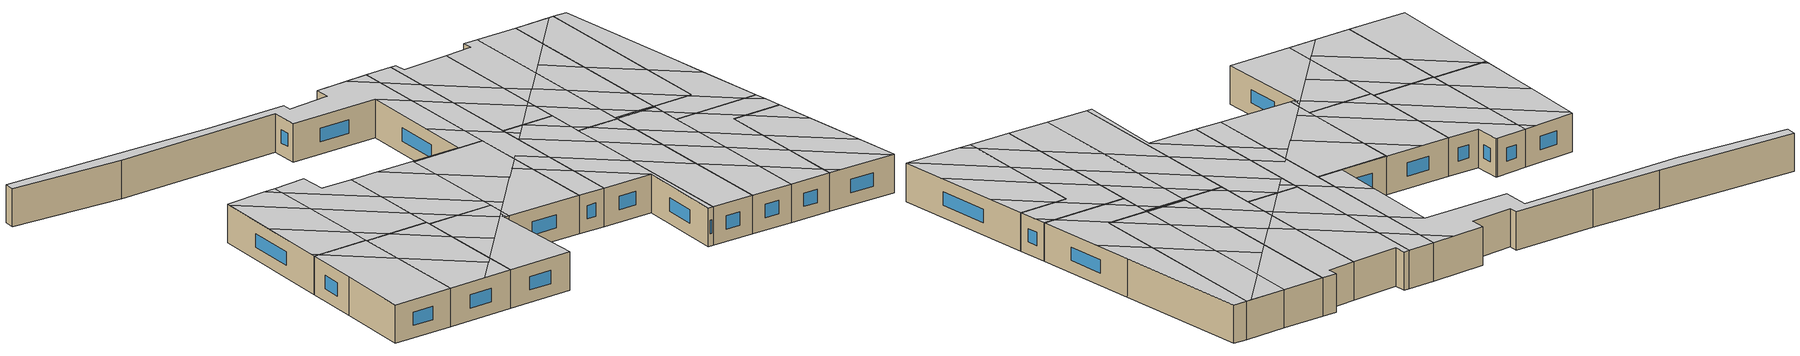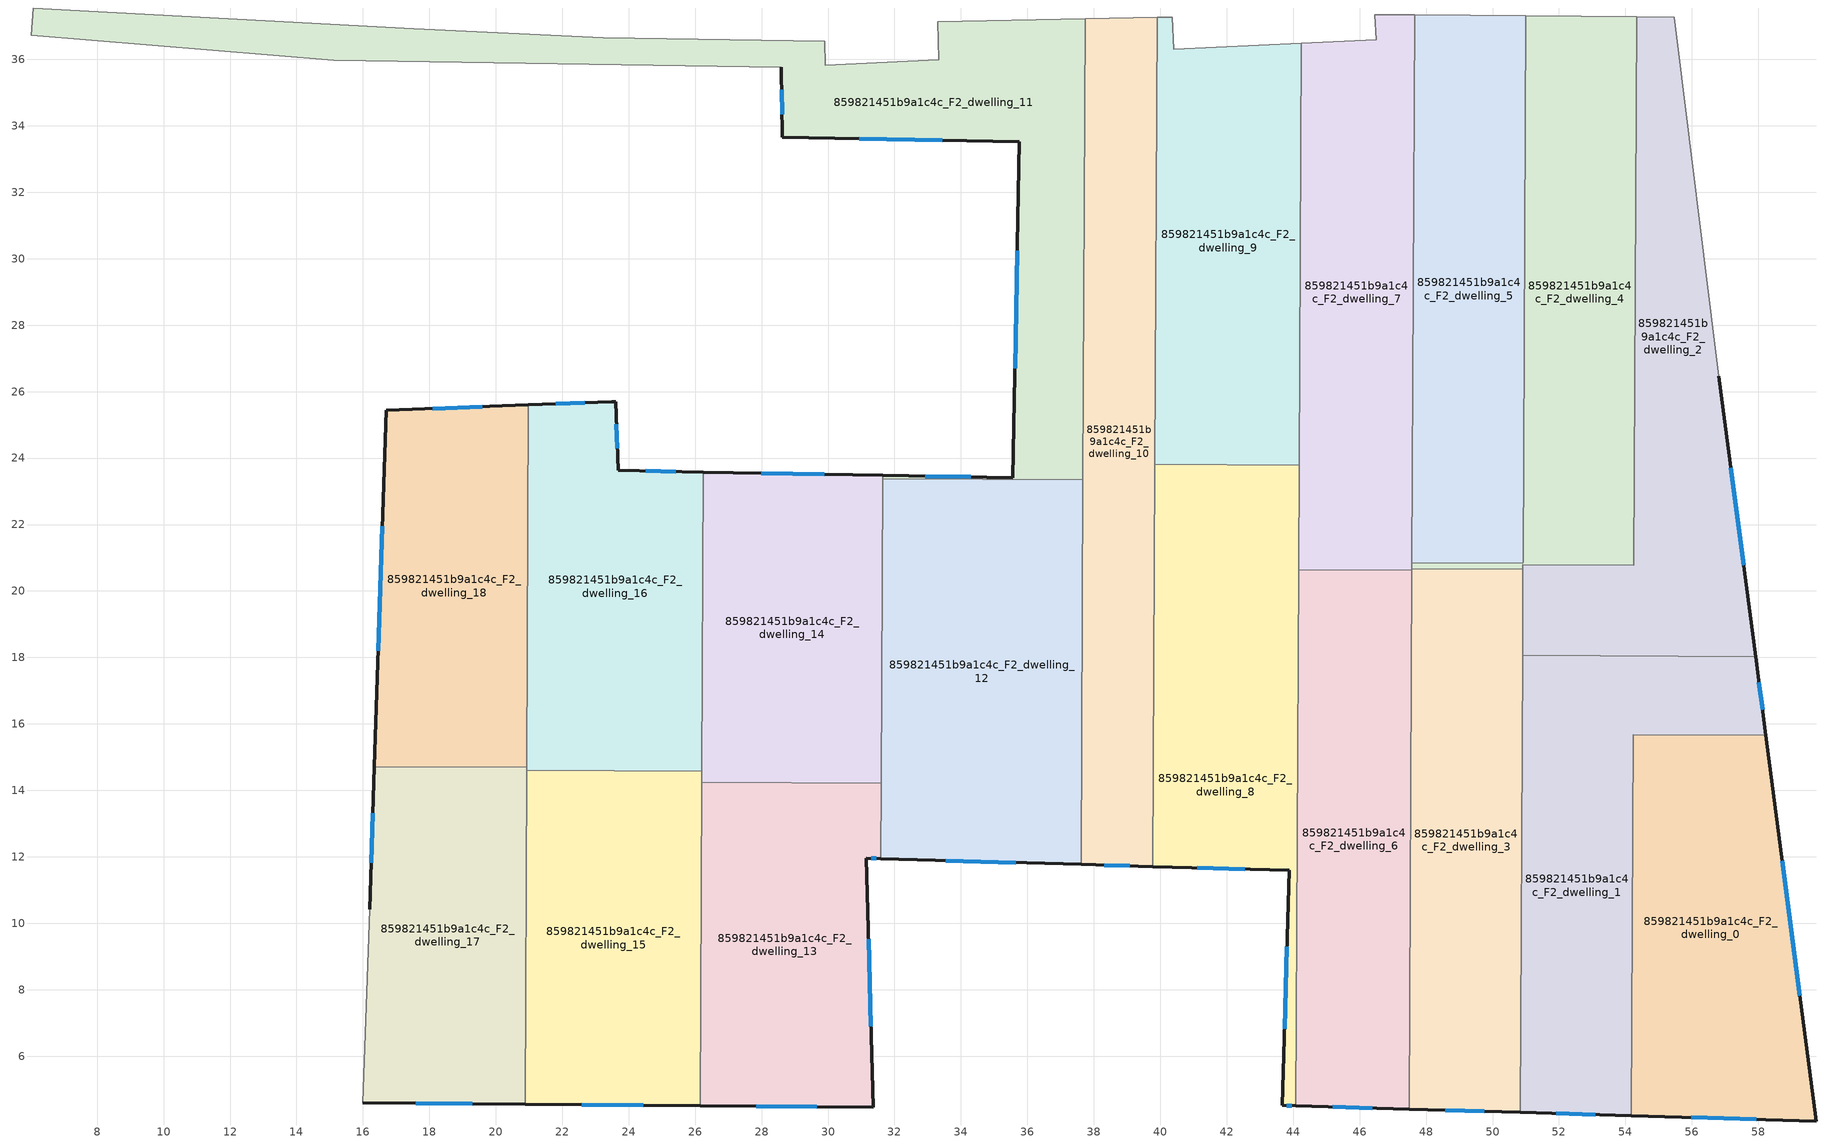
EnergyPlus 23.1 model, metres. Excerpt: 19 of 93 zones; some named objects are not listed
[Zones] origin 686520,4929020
859821451b9a1c4c_F2_dwelling_0
 floor to 859821451b9a1c4c_F1_dwelling_0 (EU_floor_Construction): 58.23,15.65 59.74,4.05 54.17,4.21 54.23,15.67 z6
 wall outside (EU_wall_Construction): 54.17,4.21 59.74,4.05 58.23,15.65 z6:9
 wall to 859821451b9a1c4c_F2_dwelling_1 (EU_wall_Construction): 58.23,15.65 54.23,15.67 54.17,4.21 z6:9
 window (EU_Window_Construction): 59.25,7.82 58.72,11.88 / 55.99,4.16 57.93,4.1 z6.98:8.02
 ceiling to 859821451b9a1c4c_F3_dwelling_12 (EU_floor_Construction): 59.28,7.57 58.64,12.5 55.19,15.67 54.23,15.67 54.21,12.23 z9
 ceiling to 859821451b9a1c4c_F3_dwelling_11 (EU_floor_Construction): 58.64,12.5 58.23,15.65 55.19,15.67 z9
 ceiling to 859821451b9a1c4c_F3_dwelling_13 (EU_floor_Construction): 59.74,4.05 59.28,7.57 54.21,12.23 54.2,9.02 59.6,4.05 z9
 ceiling to 859821451b9a1c4c_F3_dwelling_14 (EU_floor_Construction): 59.6,4.05 54.2,9.02 54.18,5.02 55.08,4.18 55.24,4.18 z9
 ceiling adiabatic (EU_roof_Construction): 55.24,4.18 55.08,4.18 54.18,5.02 54.17,4.21 z9
859821451b9a1c4c_F2_dwelling_1
 floor to 859821451b9a1c4c_F1_dwelling_1 (EU_floor_Construction): 57.92,18.03 58.23,15.65 54.23,15.67 54.17,4.21 50.84,4.31 50.9,18.06 z6
 wall outside (EU_wall_Construction): 50.84,4.31 54.17,4.21 / 58.23,15.65 57.92,18.03 z6:9
 wall to 859821451b9a1c4c_F2_dwelling_2 (EU_wall_Construction): 57.92,18.03 50.9,18.06 z6:9
 wall to 859821451b9a1c4c_F2_dwelling_3 (EU_wall_Construction): 50.9,18.06 50.84,4.31 z6:9
 window (EU_Window_Construction): 51.92,4.28 53.09,4.24 / 58.13,16.42 58.02,17.25 z6.98:8.02
 ceiling to 859821451b9a1c4c_F3_dwelling_14 (EU_floor_Construction): 54.18,5.02 54.2,9.02 50.87,12.07 50.86,8.07 z9
 ceiling to 859821451b9a1c4c_F3_dwelling_12 (EU_floor_Construction): 54.21,12.23 54.23,15.67 55.19,15.67 52.6,18.05 50.9,18.06 50.89,15.28 z9
 ceiling to 859821451b9a1c4c_F3_dwelling_15 (EU_floor_Construction): 54.17,4.21 54.18,5.02 50.86,8.07 50.84,4.31 z9
 ceiling to 859821451b9a1c4c_F3_dwelling_13 (EU_floor_Construction): 54.2,9.02 54.21,12.23 50.89,15.28 50.87,12.07 z9
 ceiling to 859821451b9a1c4c_F3_dwelling_10 (EU_floor_Construction): 58.05,17.03 57.92,18.03 56.96,18.03 z9
 ceiling to 859821451b9a1c4c_F3_dwelling_11 (EU_floor_Construction): 58.23,15.65 58.05,17.03 56.96,18.03 52.6,18.05 55.19,15.67 z9
859821451b9a1c4c_F2_dwelling_10
 floor to 859821451b9a1c4c_F1_dwelling_10 (EU_floor_Construction): 39.9,37.26 39.78,11.71 37.62,11.77 37.74,37.22 z6
 wall outside (EU_wall_Construction): 37.62,11.77 39.78,11.71 z6:9
 wall adiabatic (EU_wall_Construction): 39.9,37.26 37.74,37.22 z6:9
 wall to 859821451b9a1c4c_F2_dwelling_9 (EU_wall_Construction): 39.84,23.81 39.9,37.26 z6:9
 wall to 859821451b9a1c4c_F2_dwelling_11 (EU_wall_Construction): 37.74,37.22 37.67,23.35 z6:9
 wall to 859821451b9a1c4c_F2_dwelling_12 (EU_wall_Construction): 37.67,23.35 37.62,11.77 z6:9
 wall to 859821451b9a1c4c_F2_dwelling_8 (EU_wall_Construction): 39.78,11.71 39.84,23.81 z6:9
 window (EU_Window_Construction): 38.32,11.75 39.07,11.73 z6.98:8.02
 ceiling to 859821451b9a1c4c_F3_dwelling_0 (EU_floor_Construction): 39.88,33.57 39.9,37.26 37.74,37.22 37.73,35.55 z9
 ceiling to 859821451b9a1c4c_F3_dwelling_1 (EU_floor_Construction): 39.87,29.75 39.88,33.57 37.73,35.55 37.71,31.73 z9
 ceiling to 859821451b9a1c4c_F3_dwelling_16 (EU_floor_Construction): 39.78,11.71 39.79,15.34 37.64,17.31 37.62,11.77 z9
 ceiling to 859821451b9a1c4c_F3_dwelling_2 (EU_floor_Construction): 39.83,23.48 39.87,29.75 37.71,31.73 37.68,25.46 z9
 ceiling to 859821451b9a1c4c_F3_dwelling_15 (EU_floor_Construction): 39.79,15.34 39.81,18.22 37.99,19.89 37.65,19.52 37.64,17.31 z9
 ceiling adiabatic (EU_roof_Construction): 39.81,18.22 39.83,23.48 37.68,25.46 37.65,19.52 37.99,19.89 z9
859821451b9a1c4c_F2_dwelling_11
 floor to 859821451b9a1c4c_F1_dwelling_11 (EU_floor_Construction): 37.74,37.22 37.67,23.35 31.64,23.38 31.64,23.48 35.57,23.41 35.76,33.53 28.63,33.66 28.6,35.77 15.13,35.97 6.02,36.73 6.08,37.55 17.53,36.93 23.24,36.66 29.9,36.54 29.92,35.83 33.34,35.99 33.3,37.13 z6
 wall outside (EU_wall_Construction): 28.6,35.77 28.63,33.66 35.76,33.53 35.57,23.41 31.64,23.48 z6:9
 wall adiabatic (EU_wall_Construction): 37.74,37.22 33.3,37.13 33.34,35.99 29.92,35.83 29.9,36.54 23.24,36.66 17.53,36.93 6.08,37.55 6.02,36.73 15.13,35.97 28.6,35.77 z6:9
 wall to 859821451b9a1c4c_F2_dwelling_12 (EU_wall_Construction): 31.64,23.38 37.67,23.35 z6:9
 wall to 859821451b9a1c4c_F2_dwelling_14 (EU_wall_Construction): 31.64,23.48 31.64,23.38 z6:9
 window (EU_Window_Construction): 34.29,23.43 32.92,23.46 / 35.69,30.24 35.63,26.7 / 30.94,33.61 33.44,33.57 / 28.61,35.08 28.62,34.34 z6.98:8.02
 ceiling to 859821451b9a1c4c_F3_dwelling_1 (EU_floor_Construction): 37.71,31.73 37.73,35.55 35.95,37.19 33.3,37.13 33.34,35.99 29.92,35.83 29.9,36.54 23.24,36.66 17.53,36.93 6.08,37.55 6.02,36.73 15.13,35.97 28.6,35.77 28.63,33.66 35.76,33.53 z9
 ceiling to 859821451b9a1c4c_F3_dwelling_3 (EU_floor_Construction): 37.67,23.35 37.68,25.46 35.64,27.34 35.57,23.41 31.64,23.48 31.64,23.38 z9
 ceiling to 859821451b9a1c4c_F3_dwelling_0 (EU_floor_Construction): 37.73,35.55 37.74,37.22 35.95,37.19 z9
 ceiling to 859821451b9a1c4c_F3_dwelling_2 (EU_floor_Construction): 37.68,25.46 37.71,31.73 35.76,33.53 35.64,27.34 z9
859821451b9a1c4c_F2_dwelling_12
 floor to 859821451b9a1c4c_F1_dwelling_12 (EU_floor_Construction): 37.67,23.35 37.62,11.77 31.59,11.94 31.64,23.38 z6
 wall outside (EU_wall_Construction): 31.59,11.94 37.62,11.77 z6:9
 wall to 859821451b9a1c4c_F2_dwelling_14 (EU_wall_Construction): 31.64,23.38 31.6,14.21 z6:9
 wall to 859821451b9a1c4c_F2_dwelling_13 (EU_wall_Construction): 31.6,14.21 31.59,11.94 z6:9
 window (EU_Window_Construction): 33.55,11.89 35.66,11.83 z6.98:8.02
 ceiling to 859821451b9a1c4c_F3_dwelling_3 (EU_floor_Construction): 35.5,17.18 37.65,19.52 37.67,23.35 31.64,23.38 31.63,20.73 z9
 ceiling to 859821451b9a1c4c_F3_dwelling_16 (EU_floor_Construction): 37.62,11.77 37.64,17.31 36.55,18.32 31.59,12.93 31.59,11.94 z9
 ceiling to 859821451b9a1c4c_F3_dwelling_5 (EU_floor_Construction): 31.59,12.93 32.62,14.05 31.6,14.98 z9
 ceiling to 859821451b9a1c4c_F3_dwelling_15 (EU_floor_Construction): 37.64,17.31 37.65,19.52 36.55,18.32 z9
 ceiling to 859821451b9a1c4c_F3_dwelling_4 (EU_floor_Construction): 32.62,14.05 35.5,17.18 31.63,20.73 31.6,14.98 z9
859821451b9a1c4c_F2_dwelling_13
 floor to 859821451b9a1c4c_F1_dwelling_13 (EU_floor_Construction): 31.6,14.21 31.59,11.94 31.16,11.96 31.36,4.46 26.15,4.5 26.19,14.24 z6
 wall outside (EU_wall_Construction): 26.15,4.5 31.36,4.46 31.16,11.96 31.59,11.94 z6:9
 wall to 859821451b9a1c4c_F2_dwelling_14 (EU_wall_Construction): 31.6,14.21 26.19,14.24 z6:9
 wall to 859821451b9a1c4c_F2_dwelling_15 (EU_wall_Construction): 26.19,14.24 26.15,4.5 z6:9
 window (EU_Window_Construction): 31.29,6.9 31.22,9.52 / 27.84,4.49 29.66,4.47 / 31.3,11.95 31.45,11.95 z6.98:8.02
 ceiling to 859821451b9a1c4c_F3_dwelling_17 (EU_floor_Construction): 31.36,4.46 31.16,11.96 31.31,11.95 31.3,12.1 31.05,12.11 31.3,12.38 31.29,12.6 26.16,7.01 26.15,4.51 z9
 ceiling to 859821451b9a1c4c_F3_dwelling_6 (EU_floor_Construction): 28.42,9.48 30.91,12.18 28.69,14.22 26.19,14.24 26.18,11.53 z9
 ceiling to 859821451b9a1c4c_F3_dwelling_16 (EU_floor_Construction): 31.59,11.94 31.59,12.93 31.29,12.6 31.3,12.38 31.05,12.11 31.3,12.1 31.31,11.95 z9
 ceiling to 859821451b9a1c4c_F3_dwelling_7 (EU_floor_Construction): 26.16,7.01 28.42,9.48 26.18,11.53 z9
 ceiling to 859821451b9a1c4c_F3_dwelling_5 (EU_floor_Construction): 30.91,12.18 31.59,12.93 31.6,14.21 28.69,14.22 z9
859821451b9a1c4c_F2_dwelling_14
 floor to 859821451b9a1c4c_F1_dwelling_14 (EU_floor_Construction): 31.64,23.48 31.6,14.21 26.19,14.24 26.24,23.58 z6
 wall outside (EU_wall_Construction): 31.64,23.48 26.24,23.58 z6:9
 wall to 859821451b9a1c4c_F2_dwelling_16 (EU_wall_Construction): 26.24,23.58 26.2,14.57 z6:9
 wall to 859821451b9a1c4c_F2_dwelling_15 (EU_wall_Construction): 26.2,14.57 26.19,14.24 z6:9
 window (EU_Window_Construction): 29.89,23.51 28,23.55 z6.98:8.02
 ceiling to 859821451b9a1c4c_F3_dwelling_4 (EU_floor_Construction): 31.6,14.98 31.63,20.73 28.57,23.54 26.24,23.58 26.22,19.92 z9
 ceiling to 859821451b9a1c4c_F3_dwelling_3 (EU_floor_Construction): 31.63,20.73 31.64,23.48 28.57,23.54 z9
 ceiling to 859821451b9a1c4c_F3_dwelling_6 (EU_floor_Construction): 28.69,14.22 26.21,16.51 26.19,14.24 z9
 ceiling to 859821451b9a1c4c_F3_dwelling_5 (EU_floor_Construction): 31.6,14.21 31.6,14.98 26.22,19.92 26.21,16.51 28.69,14.22 z9
859821451b9a1c4c_F2_dwelling_15
 floor to 859821451b9a1c4c_F1_dwelling_15 (EU_floor_Construction): 26.2,14.57 26.15,4.5 20.88,4.55 20.93,14.6 z6
 wall outside (EU_wall_Construction): 20.88,4.55 26.15,4.5 z6:9
 wall to 859821451b9a1c4c_F2_dwelling_16 (EU_wall_Construction): 26.2,14.57 20.93,14.6 z6:9
 wall to 859821451b9a1c4c_F2_dwelling_17 (EU_wall_Construction): 20.93,14.6 20.88,4.55 z6:9
 window (EU_Window_Construction): 22.59,4.54 24.43,4.52 z6.98:8.02
 ceiling to 859821451b9a1c4c_F3_dwelling_7 (EU_floor_Construction): 25.69,6.5 26.16,7.01 26.18,11.53 22.86,14.59 20.93,14.6 20.91,10.89 z9
 ceiling to 859821451b9a1c4c_F3_dwelling_17 (EU_floor_Construction): 26.15,4.51 26.16,7.01 23.87,4.53 z9
 ceiling to 859821451b9a1c4c_F3_dwelling_6 (EU_floor_Construction): 26.18,11.53 26.2,14.57 22.86,14.59 z9
 ceiling to 859821451b9a1c4c_F3_dwelling_8 (EU_floor_Construction): 23.87,4.53 25.69,6.5 20.91,10.89 20.88,4.55 z9
859821451b9a1c4c_F2_dwelling_16
 floor to 859821451b9a1c4c_F1_dwelling_16 (EU_floor_Construction): 26.24,23.58 26.2,14.57 20.93,14.6 20.98,25.6 23.49,25.69 23.61,25.7 23.69,23.63 z6
 wall outside (EU_wall_Construction): 26.24,23.58 23.69,23.63 23.61,25.7 23.49,25.69 20.98,25.6 z6:9
 wall to 859821451b9a1c4c_F2_dwelling_18 (EU_wall_Construction): 20.98,25.6 20.93,14.69 z6:9
 wall to 859821451b9a1c4c_F2_dwelling_17 (EU_wall_Construction): 20.93,14.69 20.93,14.6 z6:9
 window (EU_Window_Construction): 23.66,24.3 23.63,25.02 / 25.41,23.6 24.52,23.61 / 22.68,25.66 21.8,25.63 z6.98:8.02
 ceiling to 859821451b9a1c4c_F3_dwelling_6 (EU_floor_Construction): 26.2,14.57 26.21,16.51 20.96,21.32 20.94,16.35 22.86,14.59 z9
 ceiling to 859821451b9a1c4c_F3_dwelling_5 (EU_floor_Construction): 26.21,16.51 26.22,19.92 20.98,24.74 20.96,21.32 z9
 ceiling to 859821451b9a1c4c_F3_dwelling_7 (EU_floor_Construction): 22.86,14.59 20.94,16.35 20.93,14.6 z9
 ceiling to 859821451b9a1c4c_F3_dwelling_4 (EU_floor_Construction): 26.22,19.92 26.24,23.58 23.69,23.63 23.61,25.7 20.98,25.6 20.98,24.74 z9
859821451b9a1c4c_F2_dwelling_17
 floor to 859821451b9a1c4c_F1_dwelling_17 (EU_floor_Construction): 20.93,14.69 20.88,4.55 16,4.6 16.21,10.42 16.35,14.71 z6
 wall outside (EU_wall_Construction): 16.35,14.71 16.21,10.42 / 16,4.6 20.88,4.55 z6:9
 wall adiabatic (EU_wall_Construction): 16.21,10.42 16,4.6 z6:9
 wall to 859821451b9a1c4c_F2_dwelling_18 (EU_wall_Construction): 20.93,14.69 16.35,14.71 z6:9
 window (EU_Window_Construction): 16.3,13.32 16.25,11.81 / 17.58,4.58 19.29,4.57 z6.98:8.02
 ceiling to 859821451b9a1c4c_F3_dwelling_8 (EU_floor_Construction): 20.88,4.55 20.91,10.89 16.75,14.71 16.35,14.71 16.21,10.42 16,4.6 z9
 ceiling to 859821451b9a1c4c_F3_dwelling_7 (EU_floor_Construction): 20.91,10.89 20.93,14.69 16.75,14.71 z9
859821451b9a1c4c_F2_dwelling_18
 floor to 859821451b9a1c4c_F1_dwelling_18 (EU_floor_Construction): 20.98,25.6 20.93,14.69 16.35,14.71 16.71,25.44 z6
 wall outside (EU_wall_Construction): 20.98,25.6 16.71,25.44 16.35,14.71 z6:9
 window (EU_Window_Construction): 16.59,21.95 16.47,18.2 / 19.59,25.55 18.1,25.49 z6.98:8.02
 ceiling to 859821451b9a1c4c_F3_dwelling_6 (EU_floor_Construction): 20.94,16.35 20.96,21.32 16.7,25.24 16.54,20.39 z9
 ceiling to 859821451b9a1c4c_F3_dwelling_4 (EU_floor_Construction): 20.98,24.74 20.98,25.6 20.08,25.56 z9
 ceiling to 859821451b9a1c4c_F3_dwelling_8 (EU_floor_Construction): 16.75,14.71 16.36,15.07 16.35,14.71 z9
 ceiling to 859821451b9a1c4c_F3_dwelling_7 (EU_floor_Construction): 20.93,14.69 20.94,16.35 16.54,20.39 16.36,15.07 16.75,14.71 z9
 ceiling to 859821451b9a1c4c_F3_dwelling_5 (EU_floor_Construction): 20.96,21.32 20.98,24.74 20.08,25.56 16.71,25.44 16.7,25.24 z9
859821451b9a1c4c_F2_dwelling_2
 floor to 859821451b9a1c4c_F1_dwelling_2 (EU_floor_Construction): 55.47,37.27 56.82,26.46 57.92,18.03 50.9,18.06 50.92,20.79 54.25,20.77 54.33,37.28 z6
 wall outside (EU_wall_Construction): 57.92,18.03 56.82,26.46 z6:9
 wall to 859821451b9a1c4c_F2_dwelling_4 (EU_wall_Construction): 54.33,37.28 54.25,20.84 54.25,20.79 54.25,20.77 50.92,20.79 50.92,20.66 z6:9
 wall adiabatic (EU_wall_Construction): 56.82,26.46 55.47,37.27 54.33,37.28 z6:9
 wall to 859821451b9a1c4c_F2_dwelling_3 (EU_wall_Construction): 50.92,20.66 50.9,18.06 z6:9
 window (EU_Window_Construction): 57.56,20.77 57.17,23.72 z6.98:8.02
 ceiling to 859821451b9a1c4c_F3_dwelling_9 (EU_floor_Construction): 57.23,23.32 56.82,26.46 55.47,37.27 54.33,37.28 54.28,26.03 z9
 ceiling to 859821451b9a1c4c_F3_dwelling_10 (EU_floor_Construction): 57.92,18.03 57.23,23.32 54.28,26.03 54.26,20.84 54.25,20.8 54.25,20.77 53.98,20.77 56.96,18.03 z9
 ceiling to 859821451b9a1c4c_F3_dwelling_11 (EU_floor_Construction): 56.96,18.03 53.98,20.77 50.92,20.79 50.92,20.66 50.91,19.6 52.6,18.05 z9
 ceiling to 859821451b9a1c4c_F3_dwelling_12 (EU_floor_Construction): 52.6,18.05 50.91,19.6 50.9,18.06 z9
859821451b9a1c4c_F2_dwelling_3
 floor to 859821451b9a1c4c_F1_dwelling_3 (EU_floor_Construction): 50.92,20.66 50.84,4.31 47.49,4.41 47.57,20.67 z6
 wall outside (EU_wall_Construction): 47.49,4.41 50.84,4.31 z6:9
 wall to 859821451b9a1c4c_F2_dwelling_4 (EU_wall_Construction): 50.92,20.66 47.57,20.67 z6:9
 wall to 859821451b9a1c4c_F2_dwelling_6 (EU_wall_Construction): 47.57,20.63 47.49,4.41 z6:9
 wall to 859821451b9a1c4c_F2_dwelling_7 (EU_wall_Construction): 47.57,20.67 47.57,20.63 z6:9
 window (EU_Window_Construction): 48.58,4.37 49.75,4.34 z6.98:8.02
 ceiling to 859821451b9a1c4c_F3_dwelling_15 (EU_floor_Construction): 50.84,4.31 50.86,8.07 47.53,11.13 47.49,4.41 z9
 ceiling to 859821451b9a1c4c_F3_dwelling_13 (EU_floor_Construction): 50.87,12.07 50.89,15.28 47.56,18.34 47.54,15.13 z9
 ceiling to 859821451b9a1c4c_F3_dwelling_14 (EU_floor_Construction): 50.86,8.07 50.87,12.07 47.54,15.13 47.53,11.13 z9
 ceiling to 859821451b9a1c4c_F3_dwelling_11 (EU_floor_Construction): 50.91,19.6 50.92,20.66 49.75,20.66 z9
 ceiling to 859821451b9a1c4c_F3_dwelling_12 (EU_floor_Construction): 50.89,15.28 50.91,19.6 49.75,20.66 47.57,20.67 47.56,18.34 z9
859821451b9a1c4c_F2_dwelling_4
 floor to 859821451b9a1c4c_F1_dwelling_4 (EU_floor_Construction): 54.33,37.28 54.26,20.84 54.25,20.79 54.25,20.77 50.92,20.79 50.92,20.66 47.57,20.67 47.57,20.85 50.92,20.83 50.92,20.86 51,37.31 z6
 wall to 859821451b9a1c4c_F2_dwelling_5 (EU_wall_Construction): 51,37.31 50.92,20.86 50.92,20.83 47.57,20.85 z6:9
 wall adiabatic (EU_wall_Construction): 54.33,37.28 51,37.31 z6:9
 wall to 859821451b9a1c4c_F2_dwelling_7 (EU_wall_Construction): 47.57,20.85 47.57,20.67 z6:9
 ceiling to 859821451b9a1c4c_F3_dwelling_10 (EU_floor_Construction): 54.25,20.77 54.25,20.79 54.26,20.84 54.28,26.03 50.96,29.08 50.93,23.57 53.98,20.77 z9
 ceiling to 859821451b9a1c4c_F3_dwelling_9 (EU_floor_Construction): 54.28,26.03 54.33,37.28 53.98,37.29 50.98,34.03 50.96,29.08 z9
 ceiling to 859821451b9a1c4c_F3_dwelling_11 (EU_floor_Construction): 53.98,20.77 50.93,23.57 50.92,20.86 50.92,20.83 49.56,20.84 49.75,20.66 50.92,20.66 50.92,20.79 z9
 ceiling to 859821451b9a1c4c_F3_dwelling_0 (EU_floor_Construction): 50.98,34.03 53.98,37.29 51,37.31 z9
 ceiling to 859821451b9a1c4c_F3_dwelling_12 (EU_floor_Construction): 49.75,20.66 49.56,20.84 47.57,20.85 47.57,20.83 47.57,20.67 z9
859821451b9a1c4c_F2_dwelling_5
 floor to 859821451b9a1c4c_F1_dwelling_5 (EU_floor_Construction): 51,37.31 50.92,20.83 47.57,20.85 47.65,37.34 z6
 wall adiabatic (EU_wall_Construction): 51,37.31 47.65,37.34 z6:9
 wall to 859821451b9a1c4c_F2_dwelling_7 (EU_wall_Construction): 47.65,37.34 47.57,20.85 z6:9
 ceiling to 859821451b9a1c4c_F3_dwelling_11 (EU_floor_Construction): 50.92,20.83 50.93,23.57 47.6,26.63 47.58,22.66 49.56,20.84 z9
 ceiling to 859821451b9a1c4c_F3_dwelling_0 (EU_floor_Construction): 47.62,30.37 50.98,34.03 51,37.31 47.65,37.34 z9
 ceiling to 859821451b9a1c4c_F3_dwelling_10 (EU_floor_Construction): 50.93,23.57 50.96,29.08 48.51,31.33 47.62,30.37 47.6,26.63 z9
 ceiling to 859821451b9a1c4c_F3_dwelling_9 (EU_floor_Construction): 50.96,29.08 50.98,34.03 48.51,31.33 z9
 ceiling to 859821451b9a1c4c_F3_dwelling_12 (EU_floor_Construction): 49.56,20.84 47.58,22.66 47.57,20.85 z9
859821451b9a1c4c_F2_dwelling_6
 floor to 859821451b9a1c4c_F1_dwelling_6 (EU_floor_Construction): 47.57,20.63 47.49,4.41 44.08,4.5 44.16,20.64 z6
 wall outside (EU_wall_Construction): 44.08,4.5 47.49,4.41 z6:9
 wall to 859821451b9a1c4c_F2_dwelling_8 (EU_wall_Construction): 44.16,20.64 44.08,4.5 z6:9
 wall to 859821451b9a1c4c_F2_dwelling_7 (EU_wall_Construction): 47.57,20.63 44.16,20.64 z6:9
 window (EU_Window_Construction): 45.19,4.47 46.38,4.44 z6.98:8.02
 ceiling to 859821451b9a1c4c_F3_dwelling_15 (EU_floor_Construction): 47.49,4.41 47.52,11.13 44.13,14.25 44.09,4.51 z9
 ceiling to 859821451b9a1c4c_F3_dwelling_14 (EU_floor_Construction): 47.52,11.13 47.54,15.13 44.15,18.25 44.13,14.25 z9
 ceiling to 859821451b9a1c4c_F3_dwelling_13 (EU_floor_Construction): 47.54,15.13 47.56,18.34 45.06,20.64 44.16,20.64 44.15,18.25 z9
 ceiling to 859821451b9a1c4c_F3_dwelling_12 (EU_floor_Construction): 47.56,18.34 47.57,20.63 45.06,20.64 z9
859821451b9a1c4c_F2_dwelling_7
 floor to 859821451b9a1c4c_F1_dwelling_7 (EU_floor_Construction): 47.65,37.34 47.57,20.63 44.16,20.64 44.24,36.48 46.5,36.59 46.46,37.35 z6
 wall adiabatic (EU_wall_Construction): 47.65,37.34 46.46,37.35 46.5,36.59 44.24,36.48 z6:9
 wall to 859821451b9a1c4c_F2_dwelling_9 (EU_wall_Construction): 44.24,36.48 44.18,23.79 z6:9
 wall to 859821451b9a1c4c_F2_dwelling_8 (EU_wall_Construction): 44.18,23.79 44.16,20.64 z6:9
 ceiling to 859821451b9a1c4c_F3_dwelling_0 (EU_floor_Construction): 45.67,28.25 47.62,30.37 47.65,37.34 46.46,37.35 46.5,36.59 44.24,36.48 44.21,29.6 z9
 ceiling to 859821451b9a1c4c_F3_dwelling_11 (EU_floor_Construction): 47.58,22.66 47.6,26.63 45.75,28.33 44.19,26.64 44.19,25.78 z9
 ceiling to 859821451b9a1c4c_F3_dwelling_12 (EU_floor_Construction): 47.57,20.63 47.58,22.66 44.19,25.78 44.17,21.46 45.06,20.64 z9
 ceiling to 859821451b9a1c4c_F3_dwelling_1 (EU_floor_Construction): 44.19,26.64 45.67,28.25 44.21,29.6 z9
 ceiling to 859821451b9a1c4c_F3_dwelling_10 (EU_floor_Construction): 47.6,26.63 47.62,30.37 45.75,28.33 z9
 ceiling to 859821451b9a1c4c_F3_dwelling_13 (EU_floor_Construction): 45.06,20.64 44.17,21.46 44.16,20.64 z9
859821451b9a1c4c_F2_dwelling_8
 floor to 859821451b9a1c4c_F1_dwelling_8 (EU_floor_Construction): 44.18,23.79 44.08,4.5 43.68,4.52 43.88,11.59 39.78,11.71 39.84,23.81 z6
 wall outside (EU_wall_Construction): 39.78,11.71 43.88,11.59 43.68,4.52 44.08,4.5 z6:9
 wall to 859821451b9a1c4c_F2_dwelling_9 (EU_wall_Construction): 44.18,23.79 39.84,23.81 z6:9
 window (EU_Window_Construction): 43.81,4.51 43.95,4.51 / 43.81,9.29 43.74,6.82 / 41.11,11.67 42.54,11.63 z6.98:8.02
 ceiling to 859821451b9a1c4c_F3_dwelling_13 (EU_floor_Construction): 44.15,18.25 44.17,21.46 41.62,23.8 41.59,23.8 39.99,22.07 z9
 ceiling to 859821451b9a1c4c_F3_dwelling_14 (EU_floor_Construction): 44.13,14.25 44.15,18.25 39.99,22.07 39.83,21.89 39.81,18.22 z9
 ceiling to 859821451b9a1c4c_F3_dwelling_12 (EU_floor_Construction): 44.17,21.46 44.18,23.79 41.62,23.8 z9
 ceiling to 859821451b9a1c4c_F3_dwelling_15 (EU_floor_Construction): 44.09,4.51 44.13,14.25 39.81,18.22 39.79,15.34 43.88,11.59 43.68,4.52 z9
 ceiling to 859821451b9a1c4c_F3_dwelling_16 (EU_floor_Construction): 43.88,11.59 39.79,15.34 39.78,11.71 z9
 ceiling adiabatic (EU_roof_Construction): 39.83,21.89 40.62,22.76 39.83,23.48 z9
 ceiling to 859821451b9a1c4c_F3_dwelling_2 (EU_floor_Construction): 40.62,22.76 41.59,23.8 39.84,23.81 39.83,23.48 z9
859821451b9a1c4c_F2_dwelling_9
 floor to 859821451b9a1c4c_F1_dwelling_9 (EU_floor_Construction): 44.24,36.48 44.18,23.79 39.84,23.81 39.9,37.26 40.37,37.27 40.41,36.31 z6
 wall adiabatic (EU_wall_Construction): 44.24,36.48 40.41,36.31 40.37,37.27 39.9,37.26 z6:9
 ceiling to 859821451b9a1c4c_F3_dwelling_0 (EU_floor_Construction): 44.21,29.6 44.24,36.48 40.41,36.31 40.37,37.27 39.9,37.26 39.88,33.57 z9
 ceiling to 859821451b9a1c4c_F3_dwelling_11 (EU_floor_Construction): 44.19,25.78 44.19,26.64 43.76,26.17 z9
 ceiling to 859821451b9a1c4c_F3_dwelling_12 (EU_floor_Construction): 44.18,23.79 44.19,25.78 43.76,26.17 41.6,23.82 41.62,23.8 z9
 ceiling to 859821451b9a1c4c_F3_dwelling_1 (EU_floor_Construction): 43.76,26.17 44.19,26.64 44.21,29.6 39.88,33.57 39.87,29.75 z9
 ceiling to 859821451b9a1c4c_F3_dwelling_2 (EU_floor_Construction): 41.59,23.8 43.76,26.17 39.87,29.75 39.84,23.81 z9
[Building]
EU S2 Campaign: North Axis=0; Terrain=City; Solar Distribution=FullExterior
[Site:Location]
Bologna: Latitude=44.5; Longitude=11.25; Time Zone=1; Elevation=37
[SizingPeriod:WeatherFileDays]
AnnualSizingPeriod: Begin Month=1; Begin Day of Month=1; End Month=12; End Day of Month=31; Day of Week for Start Day=Monday; Use Weather File Daylight Saving Period=No; Use Weather File Rain and Snow Indicators=No
[MATERIAL]
EU_InternalMass_Material: Roughness=MediumRough; Thickness=0.1; Conductivity=1; Density=1800; Specific Heat=900; Thermal Absorptance=0.9; Solar Absorptance=0.7; Visible Absorptance=0.7
[MATERIAL:NOMASS] Roughness=MediumRough; Thermal Absorptance=0.9; Solar Absorptance=0.7; Visible Absorptance=0.7
Name | Thermal Resistance
EU_wall_NoMass | 0.905828
EU_roof_NoMass | 0.37593
EU_floor_NoMass | 0.67114
[WINDOWMATERIAL:SIMPLEGLAZINGSYSTEM]
EU_Window_SimpleGlazing: UFactor=4.52486; Solar Heat Gain Coefficient=0.85; Visible Transmittance=0.85
[CONSTRUCTION]
EU_wall_Construction: EU_wall_NoMass
EU_roof_Construction: EU_roof_NoMass
EU_floor_Construction: EU_floor_NoMass
EU_Window_Construction: EU_Window_SimpleGlazing
EU_InternalMass_Construction: EU_InternalMass_Material
[ZONE] Type=1; Multiplier=1; Ceiling Height=autocalculate; Floor Area=autocalculate; Part of Total Floor Area=Yes
Name | Volume
859821451b9a1c4c_F2_dwelling_0 | 165.388
859821451b9a1c4c_F2_dwelling_1 | 165.373
859821451b9a1c4c_F2_dwelling_10 | 165.398
859821451b9a1c4c_F2_dwelling_11 | 208.104
859821451b9a1c4c_F2_dwelling_12 | 208.091
859821451b9a1c4c_F2_dwelling_13 | 150.912
859821451b9a1c4c_F2_dwelling_14 | 150.915
859821451b9a1c4c_F2_dwelling_15; 859821451b9a1c4c_F2_dwelling_16 | 158.894
859821451b9a1c4c_F2_dwelling_17 | 143.657
859821451b9a1c4c_F2_dwelling_18 | 143.644
859821451b9a1c4c_F2_dwelling_2 | 165.371
859821451b9a1c4c_F2_dwelling_3 | 163.69
859821451b9a1c4c_F2_dwelling_4 | 167.109
859821451b9a1c4c_F2_dwelling_5 | 165.433
859821451b9a1c4c_F2_dwelling_6 | 165.386
859821451b9a1c4c_F2_dwelling_7 | 165.385
859821451b9a1c4c_F2_dwelling_8 | 165.344
859821451b9a1c4c_F2_dwelling_9 | 165.352
[INTERNALMASS] Construction=EU_InternalMass_Construction
Name | Zone or ZoneList | Surface Area
859821451b9a1c4c_F2_dwelling_0_EU_InternalMass | 859821451b9a1c4c_F2_dwelling_0 | 55.13
859821451b9a1c4c_F2_dwelling_1_EU_InternalMass | 859821451b9a1c4c_F2_dwelling_1 | 55.1241
859821451b9a1c4c_F2_dwelling_2_EU_InternalMass | 859821451b9a1c4c_F2_dwelling_2 | 55.1259
859821451b9a1c4c_F2_dwelling_3_EU_InternalMass | 859821451b9a1c4c_F2_dwelling_3 | 54.564
859821451b9a1c4c_F2_dwelling_4_EU_InternalMass | 859821451b9a1c4c_F2_dwelling_4 | 55.7047
859821451b9a1c4c_F2_dwelling_5_EU_InternalMass | 859821451b9a1c4c_F2_dwelling_5 | 55.1441
859821451b9a1c4c_F2_dwelling_6_EU_InternalMass | 859821451b9a1c4c_F2_dwelling_6 | 55.1273
859821451b9a1c4c_F2_dwelling_7_EU_InternalMass | 859821451b9a1c4c_F2_dwelling_7 | 55.1279
859821451b9a1c4c_F2_dwelling_8_EU_InternalMass | 859821451b9a1c4c_F2_dwelling_8 | 55.1135
859821451b9a1c4c_F2_dwelling_9_EU_InternalMass | 859821451b9a1c4c_F2_dwelling_9 | 55.1188
859821451b9a1c4c_F2_dwelling_10_EU_InternalMass | 859821451b9a1c4c_F2_dwelling_10 | 55.1325
859821451b9a1c4c_F2_dwelling_11_EU_InternalMass | 859821451b9a1c4c_F2_dwelling_11 | 69.3704
859821451b9a1c4c_F2_dwelling_12_EU_InternalMass | 859821451b9a1c4c_F2_dwelling_12 | 69.3626
859821451b9a1c4c_F2_dwelling_13_EU_InternalMass | 859821451b9a1c4c_F2_dwelling_13 | 50.3023
859821451b9a1c4c_F2_dwelling_14_EU_InternalMass | 859821451b9a1c4c_F2_dwelling_14 | 50.304
859821451b9a1c4c_F2_dwelling_15_EU_InternalMass | 859821451b9a1c4c_F2_dwelling_15 | 52.9618
859821451b9a1c4c_F2_dwelling_16_EU_InternalMass | 859821451b9a1c4c_F2_dwelling_16 | 52.9648
859821451b9a1c4c_F2_dwelling_17_EU_InternalMass | 859821451b9a1c4c_F2_dwelling_17 | 47.8863
859821451b9a1c4c_F2_dwelling_18_EU_InternalMass | 859821451b9a1c4c_F2_dwelling_18 | 47.8806
[OTHEREQUIPMENT] Fuel Type=Electricity; Design Level Calculation Method=Watts/Area; Power per Zone Floor Area=1; Fraction Latent=0; Fraction Radiant=0; Fraction Lost=0; Carbon Dioxide Generation Rate=0; EndUse Subcategory=EU_Step8_InternalGains
Name | Zone or ZoneList or Space or SpaceList | Schedule
EU_Step8_InternalGain_859821451b9a1c4c_F2_dwelling_0_f000 | 859821451b9a1c4c_F2_dwelling_0 | EU_Step8_GainSchedule_859821451b9a1c4c_F2_dwelling_0_f000
EU_Step8_InternalGain_859821451b9a1c4c_F2_dwelling_1_f000 | 859821451b9a1c4c_F2_dwelling_1 | EU_Step8_GainSchedule_859821451b9a1c4c_F2_dwelling_1_f000
EU_Step8_InternalGain_859821451b9a1c4c_F2_dwelling_2_f000 | 859821451b9a1c4c_F2_dwelling_2 | EU_Step8_GainSchedule_859821451b9a1c4c_F2_dwelling_2_f000
EU_Step8_InternalGain_859821451b9a1c4c_F2_dwelling_3_f000 | 859821451b9a1c4c_F2_dwelling_3 | EU_Step8_GainSchedule_859821451b9a1c4c_F2_dwelling_3_f000
EU_Step8_InternalGain_859821451b9a1c4c_F2_dwelling_4_f000 | 859821451b9a1c4c_F2_dwelling_4 | EU_Step8_GainSchedule_859821451b9a1c4c_F2_dwelling_4_f000
EU_Step8_InternalGain_859821451b9a1c4c_F2_dwelling_5_f000 | 859821451b9a1c4c_F2_dwelling_5 | EU_Step8_GainSchedule_859821451b9a1c4c_F2_dwelling_5_f000
EU_Step8_InternalGain_859821451b9a1c4c_F2_dwelling_6_f000 | 859821451b9a1c4c_F2_dwelling_6 | EU_Step8_GainSchedule_859821451b9a1c4c_F2_dwelling_6_f000
EU_Step8_InternalGain_859821451b9a1c4c_F2_dwelling_7_f000 | 859821451b9a1c4c_F2_dwelling_7 | EU_Step8_GainSchedule_859821451b9a1c4c_F2_dwelling_7_f000
EU_Step8_InternalGain_859821451b9a1c4c_F2_dwelling_8_f000 | 859821451b9a1c4c_F2_dwelling_8 | EU_Step8_GainSchedule_859821451b9a1c4c_F2_dwelling_8_f000
EU_Step8_InternalGain_859821451b9a1c4c_F2_dwelling_9_f000 | 859821451b9a1c4c_F2_dwelling_9 | EU_Step8_GainSchedule_859821451b9a1c4c_F2_dwelling_9_f000
EU_Step8_InternalGain_859821451b9a1c4c_F2_dwelling_10_f000 | 859821451b9a1c4c_F2_dwelling_10 | EU_Step8_GainSchedule_859821451b9a1c4c_F2_dwelling_10_f000
EU_Step8_InternalGain_859821451b9a1c4c_F2_dwelling_11_f000 | 859821451b9a1c4c_F2_dwelling_11 | EU_Step8_GainSchedule_859821451b9a1c4c_F2_dwelling_11_f000
EU_Step8_InternalGain_859821451b9a1c4c_F2_dwelling_12_f000 | 859821451b9a1c4c_F2_dwelling_12 | EU_Step8_GainSchedule_859821451b9a1c4c_F2_dwelling_12_f000
EU_Step8_InternalGain_859821451b9a1c4c_F2_dwelling_13_f000 | 859821451b9a1c4c_F2_dwelling_13 | EU_Step8_GainSchedule_859821451b9a1c4c_F2_dwelling_13_f000
EU_Step8_InternalGain_859821451b9a1c4c_F2_dwelling_14_f000 | 859821451b9a1c4c_F2_dwelling_14 | EU_Step8_GainSchedule_859821451b9a1c4c_F2_dwelling_14_f000
EU_Step8_InternalGain_859821451b9a1c4c_F2_dwelling_15_f000 | 859821451b9a1c4c_F2_dwelling_15 | EU_Step8_GainSchedule_859821451b9a1c4c_F2_dwelling_15_f000
EU_Step8_InternalGain_859821451b9a1c4c_F2_dwelling_16_f000 | 859821451b9a1c4c_F2_dwelling_16 | EU_Step8_GainSchedule_859821451b9a1c4c_F2_dwelling_16_f000
EU_Step8_InternalGain_859821451b9a1c4c_F2_dwelling_17_f000 | 859821451b9a1c4c_F2_dwelling_17 | EU_Step8_GainSchedule_859821451b9a1c4c_F2_dwelling_17_f000
EU_Step8_InternalGain_859821451b9a1c4c_F2_dwelling_18_f000 | 859821451b9a1c4c_F2_dwelling_18 | EU_Step8_GainSchedule_859821451b9a1c4c_F2_dwelling_18_f000
[ZONEVENTILATION:DESIGNFLOWRATE] Schedule=EU_AlwaysOn; Design Flow Rate Calculation Method=AirChanges/Hour; Air Changes per Hour=0.73129; Ventilation Type=Natural; Fan Pressure Rise=0; Fan Total Efficiency=1; Constant Term Coefficient=1; Temperature Term Coefficient=0; Velocity Term Coefficient=0; Velocity Squared Term Coefficient=0; Minimum Indoor Temperature=-100; Maximum Indoor Temperature=100; Delta Temperature=-100; Minimum Outdoor Temperature=-100; Maximum Outdoor Temperature=100; Maximum Wind Speed=40
Name | Zone or ZoneList or Space or SpaceList
EU_ConstantAir_859821451b9a1c4c_F2_dwelling_0 | 859821451b9a1c4c_F2_dwelling_0
EU_ConstantAir_859821451b9a1c4c_F2_dwelling_1 | 859821451b9a1c4c_F2_dwelling_1
EU_ConstantAir_859821451b9a1c4c_F2_dwelling_2 | 859821451b9a1c4c_F2_dwelling_2
EU_ConstantAir_859821451b9a1c4c_F2_dwelling_3 | 859821451b9a1c4c_F2_dwelling_3
EU_ConstantAir_859821451b9a1c4c_F2_dwelling_4 | 859821451b9a1c4c_F2_dwelling_4
EU_ConstantAir_859821451b9a1c4c_F2_dwelling_5 | 859821451b9a1c4c_F2_dwelling_5
EU_ConstantAir_859821451b9a1c4c_F2_dwelling_6 | 859821451b9a1c4c_F2_dwelling_6
EU_ConstantAir_859821451b9a1c4c_F2_dwelling_7 | 859821451b9a1c4c_F2_dwelling_7
EU_ConstantAir_859821451b9a1c4c_F2_dwelling_8 | 859821451b9a1c4c_F2_dwelling_8
EU_ConstantAir_859821451b9a1c4c_F2_dwelling_9 | 859821451b9a1c4c_F2_dwelling_9
EU_ConstantAir_859821451b9a1c4c_F2_dwelling_10 | 859821451b9a1c4c_F2_dwelling_10
EU_ConstantAir_859821451b9a1c4c_F2_dwelling_11 | 859821451b9a1c4c_F2_dwelling_11
EU_ConstantAir_859821451b9a1c4c_F2_dwelling_12 | 859821451b9a1c4c_F2_dwelling_12
EU_ConstantAir_859821451b9a1c4c_F2_dwelling_13 | 859821451b9a1c4c_F2_dwelling_13
EU_ConstantAir_859821451b9a1c4c_F2_dwelling_14 | 859821451b9a1c4c_F2_dwelling_14
EU_ConstantAir_859821451b9a1c4c_F2_dwelling_15 | 859821451b9a1c4c_F2_dwelling_15
EU_ConstantAir_859821451b9a1c4c_F2_dwelling_16 | 859821451b9a1c4c_F2_dwelling_16
EU_ConstantAir_859821451b9a1c4c_F2_dwelling_17 | 859821451b9a1c4c_F2_dwelling_17
EU_ConstantAir_859821451b9a1c4c_F2_dwelling_18 | 859821451b9a1c4c_F2_dwelling_18
[HVACTEMPLATE:ZONE:IDEALLOADSAIRSYSTEM] System Availability Schedule=EU_AlwaysOn; Maximum Heating Supply Air Temperature=50; Minimum Cooling Supply Air Temperature=13; Maximum Heating Supply Air Humidity Ratio=0.0156; Minimum Cooling Supply Air Humidity Ratio=0.0077; Heating Limit=NoLimit; Cooling Limit=NoLimit; Heating Availability Schedule=EU_AlwaysOn; Cooling Availability Schedule=EU_CoolingOff; Dehumidification Control Type=ConstantSensibleHeatRatio; Cooling Sensible Heat Ratio=0.7; Dehumidification Setpoint=60; Humidification Control Type=None; Humidification Setpoint=30; Outdoor Air Method=None; Outdoor Air Flow Rate per Person=0.00944; Outdoor Air Flow Rate per Zone Floor Area=0; Outdoor Air Flow Rate per Zone=0; Demand Controlled Ventilation Type=None; Outdoor Air Economizer Type=NoEconomizer; Heat Recovery Type=None; Sensible Heat Recovery Effectiveness=0.7; Latent Heat Recovery Effectiveness=0.65
Name | Template Thermostat
859821451b9a1c4c_F2_dwelling_0 | EU_HeatOnly_859821451b9a1c4c_F2_dwelling_0
859821451b9a1c4c_F2_dwelling_1 | EU_HeatOnly_859821451b9a1c4c_F2_dwelling_1
859821451b9a1c4c_F2_dwelling_2 | EU_HeatOnly_859821451b9a1c4c_F2_dwelling_2
859821451b9a1c4c_F2_dwelling_3 | EU_HeatOnly_859821451b9a1c4c_F2_dwelling_3
859821451b9a1c4c_F2_dwelling_4 | EU_HeatOnly_859821451b9a1c4c_F2_dwelling_4
859821451b9a1c4c_F2_dwelling_5 | EU_HeatOnly_859821451b9a1c4c_F2_dwelling_5
859821451b9a1c4c_F2_dwelling_6 | EU_HeatOnly_859821451b9a1c4c_F2_dwelling_6
859821451b9a1c4c_F2_dwelling_7 | EU_HeatOnly_859821451b9a1c4c_F2_dwelling_7
859821451b9a1c4c_F2_dwelling_8 | EU_HeatOnly_859821451b9a1c4c_F2_dwelling_8
859821451b9a1c4c_F2_dwelling_9 | EU_HeatOnly_859821451b9a1c4c_F2_dwelling_9
859821451b9a1c4c_F2_dwelling_10 | EU_HeatOnly_859821451b9a1c4c_F2_dwelling_10
859821451b9a1c4c_F2_dwelling_11 | EU_HeatOnly_859821451b9a1c4c_F2_dwelling_11
859821451b9a1c4c_F2_dwelling_12 | EU_HeatOnly_859821451b9a1c4c_F2_dwelling_12
859821451b9a1c4c_F2_dwelling_13 | EU_HeatOnly_859821451b9a1c4c_F2_dwelling_13
859821451b9a1c4c_F2_dwelling_14 | EU_HeatOnly_859821451b9a1c4c_F2_dwelling_14
859821451b9a1c4c_F2_dwelling_15 | EU_HeatOnly_859821451b9a1c4c_F2_dwelling_15
859821451b9a1c4c_F2_dwelling_16 | EU_HeatOnly_859821451b9a1c4c_F2_dwelling_16
859821451b9a1c4c_F2_dwelling_17 | EU_HeatOnly_859821451b9a1c4c_F2_dwelling_17
859821451b9a1c4c_F2_dwelling_18 | EU_HeatOnly_859821451b9a1c4c_F2_dwelling_18
[SIZING:ZONE] Zone Cooling Design Supply Air Temperature Input Method=SupplyAirTemperature; Zone Cooling Design Supply Air Temperature=13; Zone Heating Design Supply Air Temperature Input Method=SupplyAirTemperature; Zone Heating Design Supply Air Temperature=50; Zone Cooling Design Supply Air Humidity Ratio=0.008; Zone Heating Design Supply Air Humidity Ratio=0.008; Cooling Design Air Flow Method=DesignDay; Cooling Design Air Flow Rate=0; Cooling Minimum Air Flow per Zone Floor Area=0.000762; Cooling Minimum Air Flow=0; Cooling Minimum Air Flow Fraction=0.2; Heating Design Air Flow Method=DesignDay; Heating Design Air Flow Rate=0; Heating Maximum Air Flow per Zone Floor Area=0.002032; Heating Maximum Air Flow=0.141576; Heating Maximum Air Flow Fraction=0.3; Account for Dedicated Outdoor Air System=No; Dedicated Outdoor Air System Control Strategy=NeutralSupplyAir; Dedicated Outdoor Air Low Setpoint Temperature for Design=autosize; Dedicated Outdoor Air High Setpoint Temperature for Design=autosize; Zone Load Sizing Method=Sensible Load Only No Latent Load; Zone Latent Cooling Design Supply Air Humidity Ratio Input Method=HumidityRatioDifference; Zone Cooling Design Supply Air Humidity Ratio Difference=0.005; Zone Latent Heating Design Supply Air Humidity Ratio Input Method=HumidityRatioDifference; Zone Humidification Design Supply Air Humidity Ratio Difference=0.005
859821451b9a1c4c_F2_dwelling_0; 859821451b9a1c4c_F2_dwelling_1; 859821451b9a1c4c_F2_dwelling_2; 859821451b9a1c4c_F2_dwelling_3; 859821451b9a1c4c_F2_dwelling_4; 859821451b9a1c4c_F2_dwelling_5; 859821451b9a1c4c_F2_dwelling_6; 859821451b9a1c4c_F2_dwelling_7; 859821451b9a1c4c_F2_dwelling_8; 859821451b9a1c4c_F2_dwelling_9; 859821451b9a1c4c_F2_dwelling_10; 859821451b9a1c4c_F2_dwelling_11; 859821451b9a1c4c_F2_dwelling_12; 859821451b9a1c4c_F2_dwelling_13; 859821451b9a1c4c_F2_dwelling_14; 859821451b9a1c4c_F2_dwelling_15; 859821451b9a1c4c_F2_dwelling_16; 859821451b9a1c4c_F2_dwelling_17; 859821451b9a1c4c_F2_dwelling_18
[SCHEDULE:CONSTANT]
Name | Hourly Value
EU_AlwaysOn | 1
EU_CoolingOff | 0
[SCHEDULE:FILE] Column Number=1; Rows to Skip at Top=0; Number of Hours of Data=8760; Column Separator=Comma; Interpolate to Timestep=No; Minutes per Item=60; Adjust Schedule for Daylight Savings=Yes
Name | File
EU_Step8_GainSchedule_859821451b9a1c4c_F2_dwelling_0_f000 | ../../schedules/859821451b9a1c4c/859821451b9a1c4c_F2_dwelling_0_f000_gain.csv
EU_Step8_GainSchedule_859821451b9a1c4c_F2_dwelling_1_f000 | ../../schedules/859821451b9a1c4c/859821451b9a1c4c_F2_dwelling_1_f000_gain.csv
EU_Step8_GainSchedule_859821451b9a1c4c_F2_dwelling_2_f000 | ../../schedules/859821451b9a1c4c/859821451b9a1c4c_F2_dwelling_2_f000_gain.csv
EU_Step8_GainSchedule_859821451b9a1c4c_F2_dwelling_3_f000 | ../../schedules/859821451b9a1c4c/859821451b9a1c4c_F2_dwelling_3_f000_gain.csv
EU_Step8_GainSchedule_859821451b9a1c4c_F2_dwelling_4_f000 | ../../schedules/859821451b9a1c4c/859821451b9a1c4c_F2_dwelling_4_f000_gain.csv
EU_Step8_GainSchedule_859821451b9a1c4c_F2_dwelling_5_f000 | ../../schedules/859821451b9a1c4c/859821451b9a1c4c_F2_dwelling_5_f000_gain.csv
EU_Step8_GainSchedule_859821451b9a1c4c_F2_dwelling_6_f000 | ../../schedules/859821451b9a1c4c/859821451b9a1c4c_F2_dwelling_6_f000_gain.csv
EU_Step8_GainSchedule_859821451b9a1c4c_F2_dwelling_7_f000 | ../../schedules/859821451b9a1c4c/859821451b9a1c4c_F2_dwelling_7_f000_gain.csv
EU_Step8_GainSchedule_859821451b9a1c4c_F2_dwelling_8_f000 | ../../schedules/859821451b9a1c4c/859821451b9a1c4c_F2_dwelling_8_f000_gain.csv
EU_Step8_GainSchedule_859821451b9a1c4c_F2_dwelling_9_f000 | ../../schedules/859821451b9a1c4c/859821451b9a1c4c_F2_dwelling_9_f000_gain.csv
EU_Step8_GainSchedule_859821451b9a1c4c_F2_dwelling_10_f000 | ../../schedules/859821451b9a1c4c/859821451b9a1c4c_F2_dwelling_10_f000_gain.csv
EU_Step8_GainSchedule_859821451b9a1c4c_F2_dwelling_11_f000 | ../../schedules/859821451b9a1c4c/859821451b9a1c4c_F2_dwelling_11_f000_gain.csv
EU_Step8_GainSchedule_859821451b9a1c4c_F2_dwelling_12_f000 | ../../schedules/859821451b9a1c4c/859821451b9a1c4c_F2_dwelling_12_f000_gain.csv
EU_Step8_GainSchedule_859821451b9a1c4c_F2_dwelling_13_f000 | ../../schedules/859821451b9a1c4c/859821451b9a1c4c_F2_dwelling_13_f000_gain.csv
EU_Step8_GainSchedule_859821451b9a1c4c_F2_dwelling_14_f000 | ../../schedules/859821451b9a1c4c/859821451b9a1c4c_F2_dwelling_14_f000_gain.csv
EU_Step8_GainSchedule_859821451b9a1c4c_F2_dwelling_15_f000 | ../../schedules/859821451b9a1c4c/859821451b9a1c4c_F2_dwelling_15_f000_gain.csv
EU_Step8_GainSchedule_859821451b9a1c4c_F2_dwelling_16_f000 | ../../schedules/859821451b9a1c4c/859821451b9a1c4c_F2_dwelling_16_f000_gain.csv
EU_Step8_GainSchedule_859821451b9a1c4c_F2_dwelling_17_f000 | ../../schedules/859821451b9a1c4c/859821451b9a1c4c_F2_dwelling_17_f000_gain.csv
EU_Step8_GainSchedule_859821451b9a1c4c_F2_dwelling_18_f000 | ../../schedules/859821451b9a1c4c/859821451b9a1c4c_F2_dwelling_18_f000_gain.csv
